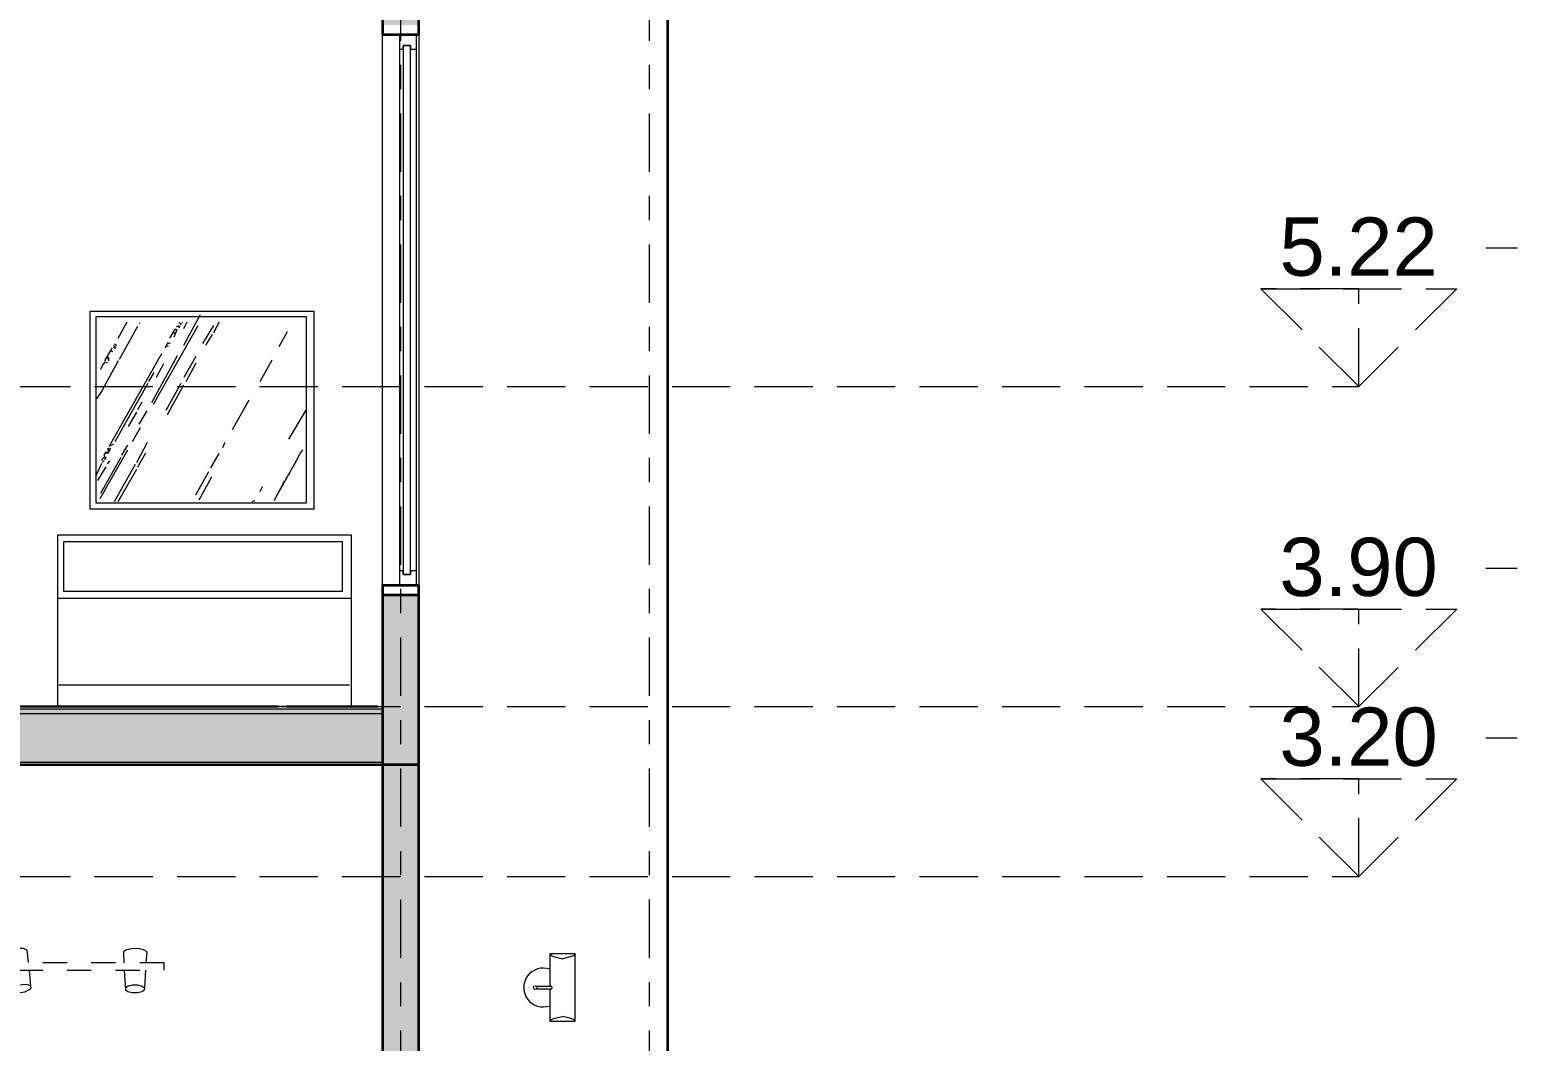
# Model space of a CAD drawing. Header units: millimetres. Extents: x -9559 to 23034, y -7226 to 22400.
# Drawn here: x 157.25 to 163.38, y 49.48 to 53.65 of the extents above; entities that cross this region are included whole.
import ezdxf

# ---------------------------------------------------------------- set-up
doc = ezdxf.new("R2010")
doc.units = ezdxf.units.MM
doc.header["$LTSCALE"] = 0.02
for name, pattern in [('ACAD_ISO02W100', [15, 12, -3]), ('ACAD_ISO10W100', [18, 12, -3, 0, -3]), ('Trazo', [0.00635, 0.003175, -0.003175])]:
    doc.linetypes.add(name, pattern=pattern)
for name, color, linetype, lineweight in [('A-FLOR', 252, 'Continuous', 30), ('A-FLOR-LEVL', 251, 'ACAD_ISO02W100', 9), ('A-FLOR-MCUT', 251, 'Continuous', 18), ('A-FLOR-PATT', 8, 'Continuous', 18), ('A-GLAZ', 252, 'Continuous', 20), ('A-Mueble cocina', 9, 'Continuous', 9), ('A-Mueble cocina 1', 9, 'Trazo', 9), ('A-WALL', 113, 'Continuous', 18), ('AQ-MUROS', 7, 'Continuous', 35), ('S-GRID', 253, 'ACAD_ISO10W100', 5)]:
    doc.layers.add(name, color=color, linetype=linetype, lineweight=lineweight)
doc.styles.add('ARIAL', font='arial.ttf')

# ---------------------------------------------------------------- blocks, each defined once
blk = doc.blocks.new('- Ventana PVC Fija - venta 1-626830-Sección 3')
at = {"layer": 'A-GLAZ', "lineweight": 18}
for p, q in [((11.2622, 6.67), (11.2622, 6.61)), ((11.3322, 6.67), (11.2622, 6.67)), ((11.3072, 6.625), (11.2772, 6.625)), ((11.2772, 6.625), (11.2772, 4.445)), ((11.2772, 6.61), (11.2772, 6.625)), ((11.2772, 6.625), (11.3072, 6.625)), ((11.3072, 4.445), (11.3072, 6.625)), ((11.3072, 6.625), (11.3072, 6.61)), ((11.3322, 6.61), (11.3322, 6.67)), ((11.2622, 6.61), (11.2772, 6.61)), ((11.3072, 6.61), (11.3322, 6.61)), ((11.2622, 4.46), (11.2622, 4.4)), ((11.2772, 4.46), (11.2622, 4.46)), ((11.2772, 4.445), (11.2772, 4.46)), ((11.2772, 4.445), (11.3072, 4.445)), ((11.3072, 4.445), (11.2772, 4.445)), ((11.3322, 4.46), (11.3072, 4.46)), ((11.3072, 4.46), (11.3072, 4.445)), ((11.3322, 4.4), (11.3322, 4.46)), ((11.2622, 4.4), (11.3322, 4.4))]:
    blk.add_line(p, q, dxfattribs=at)
at = {"layer": 'A-GLAZ'}
for p, q in [((11.2622, 6.61), (11.2622, 4.46)), ((11.3322, 4.46), (11.3322, 6.61))]:
    blk.add_line(p, q, dxfattribs=at)
blk = doc.blocks.new('Nivel - Extremo de nivel-147734-Sección 3')
at = {"layer": 'A-FLOR-LEVL'}
for p, q in [((15.8688, 0.5699), (15.7388, 0.5699)), ((14.8119, 0.402), (15.2157, 0)), ((14.8119, 0.402), (15.6194, 0.402)), ((15.2157, 0.402), (14.8119, 0.402)), ((14.8119, 0.402), (15.2157, 0)), ((15.2157, 0.402), (14.8119, 0.402)), ((14.8119, 0.402), (15.2157, 0)), ((15.6194, 0.402), (15.2157, 0)), ((15.2157, 0), (15.2157, 0.402)), ((15.2157, 0), (15.2157, 0.402)), ((15.2157, 0), (15.2157, 0.402))]:
    blk.add_line(p, q, dxfattribs=at)
blk = doc.blocks.new('12PLMP24')
at = {"color": 0, "linetype": 'ByBlock'}
for p, q in [((6.27, 3.53), (5.14, 2.83)), ((7.35, 3.88), (6.27, 3.53)), ((8.15, 3.82), (7.35, 3.88)), ((9.61, 0.77), (8.15, 3.84)), ((28.66, 3.48), (27.59, 3.06)), ((29.87, 3.71), (28.66, 3.48)), ((31.02, 3.66), (29.87, 3.71)), ((31.76, 3.37), (31.02, 3.66)), ((32.03, 0.78), (31.76, 3.37)), ((52.27, 3.39), (51.6, 2.99)), ((53.32, 3.62), (52.27, 3.39)), ((54.68, 3.66), (53.32, 3.62)), ((55.77, 3.41), (54.68, 3.66)), ((56.48, 2.99), (55.77, 3.41)), ((60, 0.75), (0, 0.75)), ((0, 0.75), (0, -0.75)), ((4.27, 2.08), (3.92, 1.38)), ((3.92, 1.38), (4.29, 0.77)), ((5.14, 2.83), (4.27, 2.08)), ((27.59, 3.06), (26.99, 2.51)), ((26.99, 2.51), (27.36, 0.78)), ((51.6, 2.99), (51.67, 0.75)), ((56.33, 0.75), (56.48, 2.99)), ((60, -0.75), (60, 0.75)), ((0, -0.75), (60, -0.75)), ((5.3, -0.78), (8.07, -4.86)), ((9.9, -3.15), (10.75, -2.88)), ((11.43, -2.86), (10.4, -0.78)), ((10.75, -2.88), (11.41, -2.88)), ((11.57, -3.25), (11.43, -2.86)), ((27.72, -0.75), (28.7, -4.72)), ((32.55, -4.05), (32.26, -0.77)), ((51.79, -0.77), (52.06, -4.85)), ((56, -4.43), (56.23, -0.75)), ((8.07, -4.86), (8.23, -5.17)), ((8.11, -4.8), (8.31, -4.28)), ((8.23, -5.17), (8.87, -5.19)), ((8.31, -4.28), (8.97, -3.65)), ((8.87, -5.19), (9.84, -4.94)), ((8.97, -3.65), (9.9, -3.15)), ((9.84, -4.94), (10.65, -4.43)), ((10.65, -4.43), (11.35, -3.79)), ((11.35, -3.79), (11.57, -3.25)), ((28.7, -4.72), (28.87, -5.1)), ((29.16, -4.32), (28.76, -4.69)), ((28.76, -4.69), (28.83, -5.02)), ((28.87, -5.1), (29.48, -5.37)), ((30.05, -3.93), (29.16, -4.32)), ((29.48, -5.37), (30.29, -5.39)), ((31.12, -3.77), (30.05, -3.93)), ((30.29, -5.39), (31.3, -5.22)), ((32.01, -3.82), (31.12, -3.77)), ((31.3, -5.22), (32.11, -4.87)), ((32.57, -4.09), (32.01, -3.82)), ((32.11, -4.87), (32.59, -4.45)), ((32.59, -4.45), (32.55, -4.05)), ((52.08, -4.43), (52.06, -4.64)), ((52.06, -4.85), (52.54, -5.18)), ((52.61, -4.1), (52.08, -4.43)), ((52.54, -5.18), (53.44, -5.37)), ((53.49, -3.89), (52.61, -4.1)), ((53.44, -5.37), (54.53, -5.39)), ((54.57, -3.89), (53.49, -3.89)), ((54.53, -5.39), (55.39, -5.18)), ((55.45, -4.16), (54.57, -3.89)), ((55.39, -5.18), (55.93, -4.83)), ((55.95, -4.49), (55.45, -4.16)), ((55.93, -4.83), (56, -4.43))]:
    blk.add_line(p, q, dxfattribs=at)
blk = doc.blocks.new('12PLMP27')
at = {"color": 0, "linetype": 'ByBlock'}
for p, q in [((8.25, 6.94), (3, 6.94)), ((3, 6.94), (3, 0.25)), ((3, 6.94), (3.38, 6.56)), ((3.38, 6.56), (4.06, 6.31)), ((4.06, 6.31), (5.62, 5.94)), ((7.19, 6.31), (5.62, 5.94)), ((7.88, 6.56), (7.19, 6.31)), ((8.25, 6.94), (7.88, 6.56)), ((8.25, -6.94), (8.25, 6.94)), ((0.28, 0.25), (3.44, 0.25)), ((0.28, -0.25), (3.44, -0.25)), ((3, -0.25), (3, -6.94)), ((4.06, -6.31), (5.62, -5.94)), ((7.19, -6.31), (5.62, -5.94)), ((3, -6.94), (3.38, -6.56)), ((3, -6.94), (8.25, -6.94)), ((3.38, -6.56), (4.06, -6.31)), ((7.88, -6.56), (7.19, -6.31)), ((8.25, -6.94), (7.88, -6.56))]:
    blk.add_line(p, q, dxfattribs=at)
blk.add_circle((0, 0), 0.375, dxfattribs=at)
for centre, radius, start, end in [((1.62, 0), 4, 69.8945, 290.1055), ((2.97, 0), 0.531, 331.9275, 28.0725)]:
    blk.add_arc(centre, radius, start, end, dxfattribs=at)

msp = doc.modelspace()

# ---------------------------------------------------------------- hatches: boundary and pattern name
at = {"layer": 'A-FLOR'}
msp.add_hatch(color=256, dxfattribs=at).paths.add_polyline_path([(158.6713, 50.8338), (158.7072, 50.8338), (158.7072, 50.8538), (148.4072, 50.8538), (148.4072, 50.8338), (158.1706, 50.8338)])
h = msp.add_hatch(color=256, dxfattribs=at)
h.paths.add_polyline_path([(153.1631, 50.6238), (158.7072, 50.6238), (158.7072, 50.6338), (152.0822, 50.6338), (152.0822, 50.6238), (152.1616, 50.6238)])
h.paths.add_polyline_path([(149.6572, 50.6238), (151.9322, 50.6238), (151.9322, 50.6338), (149.6572, 50.6338)])
h.paths.add_polyline_path([(149.5072, 50.6238), (149.5072, 50.6338), (148.4072, 50.6338), (148.4072, 50.6238), (149.1571, 50.6238)])
at = {"layer": 'A-FLOR-PATT'}
h = msp.add_hatch(color=256, dxfattribs=at)
h.paths.add_polyline_path([(143.1322, 50.5788), (142.9822, 50.5788), (142.9822, 49.3738), (143.1322, 49.3738)])
h.paths.add_polyline_path([(148.5572, 55.7516), (148.4072, 55.7516), (148.4072, 54.0038), (148.5572, 54.0038), (148.5572, 54.0338)])
h.paths.add_polyline_path([(148.5572, 53.0238), (148.4072, 53.0238), (148.4072, 53.0066), (148.4072, 50.8638), (148.5572, 50.8638)])
h.paths.add_polyline_path([(150.4572, 54.7638), (150.3072, 54.7638), (150.3072, 53.0038), (150.4572, 53.0038), (150.4572, 53.0388)])
h.paths.add_polyline_path([(151.7322, 54.7638), (151.5822, 54.7638), (151.5822, 50.8638), (151.7335, 50.8638)])
h.paths.add_polyline_path([(154.7322, 54.7638), (154.5822, 54.7638), (154.5822, 54.7104), (154.5822, 54.1158), (154.7322, 54.1158)])
h.paths.add_polyline_path([(154.7322, 54.0638), (154.5822, 54.0638), (154.5822, 53.7638), (154.7322, 53.7638)])
h.paths.add_polyline_path([(158.8572, 55.7516), (158.7072, 55.7516), (158.7072, 53.6738), (158.8572, 53.6738)])
h.paths.add_polyline_path([(158.8572, 51.3238), (158.7072, 51.3238), (158.7072, 50.6238), (158.8572, 50.6238)])
h.paths.add_polyline_path([(158.8572, 50.6238), (158.7072, 50.6238), (158.7072, 48.9848), (158.8572, 48.9848)])
h.paths.add_polyline_path([(153.2572, 50.6238), (153.1072, 50.6238), (153.1072, 49.1038), (153.2572, 49.1038), (153.2572, 49.1338)])
h.paths.add_polyline_path([(152.0822, 49.4238), (151.9322, 49.4238), (151.9322, 49.4066), (151.9322, 46.9638), (152.0822, 46.9638)])
h.paths.add_polyline_path([(149.6572, 50.6238), (149.6572, 50.6338), (149.5072, 50.6338), (149.5072, 50.6238), (149.5072, 48.7822), (149.5072, 47.5638), (149.6572, 47.5638), (149.6572, 47.6088), (149.6572, 47.6788)])
h.paths.add_polyline_path([(149.6572, 47.4112), (149.6572, 47.5638), (149.5072, 47.5638), (149.5072, 46.9638), (149.6572, 46.9638)])
msp.add_hatch(color=256, dxfattribs=at).paths.add_polyline_path([(158.7072, 50.6338), (158.7072, 50.8338), (148.4072, 50.8338), (148.4072, 50.6338), (158.6713, 50.6338)])

# ---------------------------------------------------------------- linework, layer by layer
at = {"layer": 'A-FLOR'}
for p, q in [((158.2772, 50.8638), (151.5822, 50.8638)), ((158.6872, 50.8638), (158.3122, 50.8638)), ((152.0822, 50.6238), (158.7072, 50.6238))]:
    msp.add_line(p, q, dxfattribs=at)
at = {"layer": 'A-FLOR-LEVL'}
for p, q in [((138.4804, 52.1838), (162.7307, 52.1838)), ((138.4804, 50.8638), (162.7307, 50.8638)), ((138.4804, 50.1638), (162.7307, 50.1638))]:
    msp.add_line(p, q, dxfattribs=at)
at = {"layer": 'A-FLOR-MCUT'}
for p, q in [((158.7072, 50.8538), (148.4072, 50.8538)), ((158.7072, 50.8338), (148.4072, 50.8338)), ((158.7072, 50.6338), (148.4072, 50.6338))]:
    msp.add_line(p, q, dxfattribs=at)
at = {"layer": 'A-GLAZ'}
for p, q in [((158.7072, 51.3638), (158.7072, 53.6338)), ((158.8572, 53.6338), (158.8572, 51.3638))]:
    msp.add_line(p, q, dxfattribs=at)
at = {"layer": 'A-Mueble cocina'}
for p, q in [((157.6174, 52.383), (157.6545, 52.4499)), ((157.6223, 52.2963), (157.6991, 52.4325)), ((157.662, 52.4375), (157.662, 52.4375)), ((157.6644, 52.4424), (157.6644, 52.4424)), ((157.7016, 52.4375), (157.7016, 52.4375)), ((157.7066, 52.4449), (157.7041, 52.4424)), ((157.7635, 52.1105), (157.9469, 52.435)), ((157.8304, 52.383), (157.8527, 52.4201)), ((157.8626, 52.4152), (157.8527, 52.4201)), ((157.8577, 52.4301), (157.8701, 52.435)), ((157.8725, 52.4449), (157.8676, 52.4449)), ((157.8676, 52.4375), (157.8676, 52.4375)), ((157.8676, 52.4251), (157.8725, 52.4325)), ((157.8775, 52.44), (157.875, 52.4424)), ((157.875, 52.4424), (157.875, 52.4375)), ((157.8824, 52.4474), (157.88, 52.4449)), ((157.8874, 52.3533), (157.9568, 52.4796)), ((157.8874, 52.4226), (157.9023, 52.4499)), ((157.9493, 52.44), (157.9493, 52.44)), ((157.9518, 52.4449), (157.9518, 52.4449)), ((157.9667, 52.3607), (158.0113, 52.435)), ((158.0113, 52.4053), (158.0336, 52.4499)), ((157.6124, 52.3508), (157.6025, 52.3582)), ((157.8131, 52.3434), (157.823, 52.3656)), ((157.8205, 52.3607), (157.8329, 52.3632)), ((157.8527, 52.4003), (157.8453, 52.4053)), ((157.8478, 52.3879), (157.8601, 52.4177)), ((157.9791, 52.3533), (158.0063, 52.3979)), ((158.2813, 52.3483), (158.316, 52.4102)), ((157.5629, 52.2889), (157.5926, 52.3409)), ((157.5703, 52.3012), (157.5777, 52.2963)), ((157.5802, 52.2988), (157.5728, 52.3087)), ((157.5777, 52.2963), (157.5777, 52.2889)), ((157.7957, 52.3186), (157.5802, 51.9371)), ((157.5951, 52.326), (157.5852, 52.331)), ((157.6075, 52.3434), (157.5976, 52.3508)), ((157.605, 52.3483), (157.6, 52.3434)), ((157.6, 52.3434), (157.6075, 52.3434)), ((157.7561, 52.1179), (157.8626, 52.3111)), ((157.8131, 52.3483), (157.8255, 52.3508)), ((157.8899, 52.222), (157.9394, 52.3087)), ((157.5455, 52.2542), (157.5579, 52.2814)), ((157.6174, 52.2889), (157.5505, 52.165)), ((157.5579, 52.2814), (157.5629, 52.2765)), ((157.5728, 52.2814), (157.5604, 52.2839)), ((157.7437, 52.2046), (157.766, 52.2418)), ((157.7759, 52.222), (157.8056, 52.2789)), ((157.8973, 52.2046), (157.9394, 52.2814)), ((158.202, 52.2046), (158.2516, 52.2938)), ((157.6917, 52.1105), (157.7412, 52.1972)), ((157.8156, 52.0857), (157.8775, 52.1972)), ((157.8205, 52.0684), (157.8874, 52.1898)), ((157.5505, 52.165), (157.5282, 52.1328)), ((157.6991, 52.0882), (157.7165, 52.1204)), ((158.0881, 52.0064), (158.1574, 52.1278)), ((157.605, 51.9569), (157.6917, 52.1105)), ((157.6595, 52.0188), (157.6942, 52.0783)), ((157.7041, 52.0287), (157.7363, 52.0832)), ((158.3209, 51.9668), (158.3928, 52.0857)), ((157.6768, 51.9569), (157.709, 52.0139)), ((157.5753, 51.9247), (157.5777, 51.9296)), ((157.5777, 51.9098), (157.5876, 51.9296)), ((157.5777, 51.9296), (157.5827, 51.9247)), ((157.5802, 51.9371), (157.6, 51.947)), ((157.6322, 51.8999), (157.657, 51.942)), ((157.6942, 51.8702), (157.7388, 51.9544)), ((158.0484, 51.9321), (158.0583, 51.9544)), ((157.5257, 51.8132), (157.5505, 51.8677)), ((157.5431, 51.7216), (157.657, 51.9222)), ((157.5455, 51.7439), (157.6298, 51.8925)), ((157.5505, 51.8826), (157.5604, 51.8925)), ((157.553, 51.8776), (157.5505, 51.8826)), ((157.553, 51.8727), (157.5604, 51.8776)), ((157.5604, 51.8999), (157.5678, 51.9148)), ((157.5654, 51.89), (157.5604, 51.8999)), ((157.5604, 51.8851), (157.5654, 51.8851)), ((157.5654, 51.9098), (157.5777, 51.9098)), ((157.5654, 51.8851), (157.5678, 51.8925)), ((157.5678, 51.9148), (157.5777, 51.9123)), ((157.5728, 51.8652), (157.5827, 51.8776)), ((157.5802, 51.9173), (157.5753, 51.9247)), ((157.6991, 51.8529), (157.7313, 51.9098)), ((157.9989, 51.8479), (158.0336, 51.9074)), ((158.2689, 51.729), (158.3581, 51.8875)), ((158.3407, 51.8553), (158.368, 51.9074)), ((158.368, 51.9074), (158.3779, 51.9222)), ((157.5331, 51.7959), (157.5678, 51.8529)), ((157.6025, 51.7092), (157.6892, 51.8628)), ((157.6174, 51.7092), (157.6942, 51.8429)), ((157.9369, 51.7364), (157.9914, 51.833)), ((157.9518, 51.7166), (158.0038, 51.8107)), ((158.3085, 51.8008), (158.3135, 51.8107)), ((158.3209, 51.8206), (158.3259, 51.8306)), ((158.202, 51.7513), (158.2119, 51.7711)), ((158.2739, 51.7389), (158.3036, 51.7934)), ((158.1698, 51.7092), (158.1822, 51.7141)), ((158.2615, 51.7141), (158.2689, 51.729))]:
    msp.add_line(p, q, dxfattribs=at)
for points in [[(157.5018, 51.6772), (157.5018, 52.4937), (158.4235, 52.4937), (158.4235, 51.6772), (157.5018, 51.6772)], [(157.5266, 51.702), (157.5266, 52.4721), (158.3928, 52.4721), (158.3928, 51.702), (157.5266, 51.702)], [(157.3694, 50.8638), (157.3694, 51.5727), (158.5777, 51.5727), (158.5777, 50.8638), (157.3694, 50.8638)], [(157.3938, 51.3385), (157.3938, 51.5447), (158.5406, 51.5447), (158.5406, 51.3385), (157.3938, 51.3385)], [(157.3694, 51.3106), (158.5777, 51.3106)], [(157.3725, 50.9533), (158.5714, 50.9533)]]:
    msp.add_lwpolyline(points, dxfattribs=at)
at = {"layer": 'A-WALL'}
msp.add_line((158.7072, 50.8638), (158.7072, 50.6238), dxfattribs=at)
at = {"layer": 'AQ-MUROS'}
for p, q in [((158.7072, 55.7516), (158.7072, 53.6338)), ((158.8572, 53.6338), (158.8572, 55.7516)), ((159.8822, 54.8405), (159.8822, 46.9638)), ((158.7072, 53.6338), (158.8572, 53.6338)), ((158.7072, 51.3638), (158.7072, 48.9448)), ((158.8572, 51.3638), (158.7072, 51.3638)), ((158.8572, 51.3238), (158.7072, 51.3238)), ((158.8572, 48.9448), (158.8572, 51.3638)), ((158.8572, 50.6238), (158.7072, 50.6238))]:
    msp.add_line(p, q, dxfattribs=at)
at = {"layer": 'S-GRID'}
for p, q in [((158.7822, 46.5888), (158.7822, 58.6022)), ((159.8072, 46.5888), (159.8072, 58.6022))]:
    msp.add_line(p, q, dxfattribs=at)

# ---------------------------------------------------------------- block references
at = {"layer": 'A-FLOR-LEVL'}
for p in [(147.5151, 52.1838), (147.5151, 50.8638), (147.5151, 50.1638)]:
    msp.add_blockref('Nivel - Extremo de nivel-147734-Sección 3', p, dxfattribs=at)
at = {"layer": 'A-GLAZ'}
msp.add_blockref('- Ventana PVC Fija - venta 1-626830-Sección 3', (147.5151, 46.9638), dxfattribs=at)
at = {"layer": 'A-Mueble cocina', "xscale": 0.02, "yscale": 0.02, "zscale": 0.02}
msp.add_blockref('12PLMP27', (159.3365, 49.7062), dxfattribs=at)
at = {"layer": 'A-Mueble cocina 1', "xscale": 0.02, "yscale": 0.02, "zscale": 0.02}
msp.add_blockref('12PLMP24', (156.6068, 49.7934), dxfattribs=at)

# ---------------------------------------------------------------- texts
at = {"layer": 'A-FLOR-LEVL', "char_height": 0.24, "width": 0.785654, "attachment_point": 1, "style": 'ARIAL'}
for s, insert in [('5.22', (162.4037, 52.88)), ('3.90', (162.4037, 51.56)), ('3.20', (162.4037, 50.86))]:
    msp.add_mtext(s, dxfattribs=dict(at, insert=insert))

doc.saveas('drawing.dxf')
